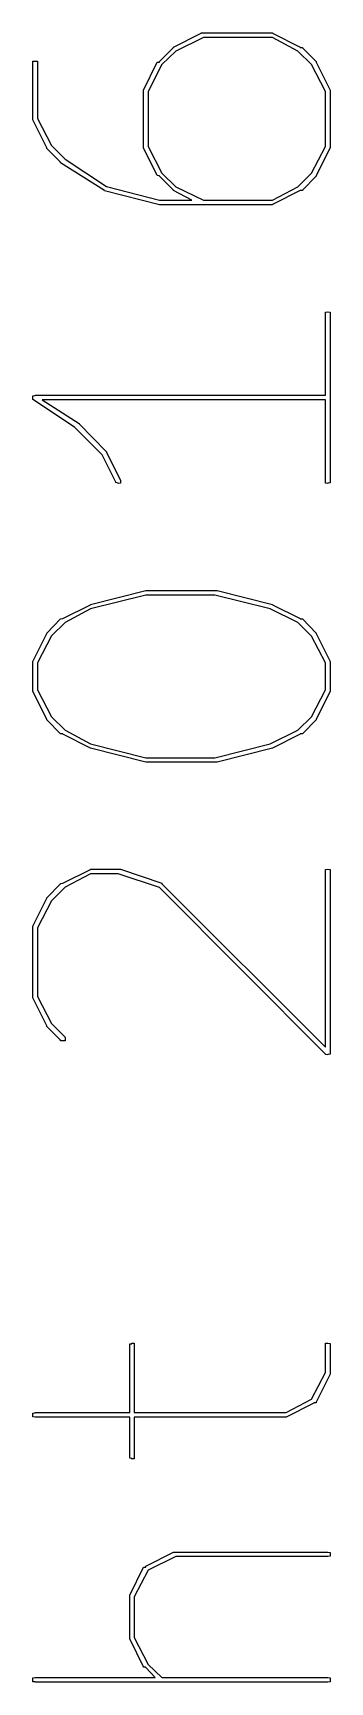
# Model space of a CAD drawing. Extents: x 59 to 2996, y -153 to 1402.
# Drawn here: x 763.321 to 763.45, y 454.271 to 454.987 of the extents above; entities that cross this region are included whole.
import ezdxf

# ---------------------------------------------------------------- set-up
doc = ezdxf.new("R2010")
doc.units = 0
doc.layers.add('BLACK', color=7, linetype='CONTINUOUS')

msp = doc.modelspace()

# ---------------------------------------------------------------- linework, layer by layer
at = {"layer": 'BLACK', "linetype": 'Continuous'}
for p, q in [((763.38214, 454.98043), (763.39414, 454.98653)), ((763.39414, 454.98653), (763.39414, 454.98663)), ((763.39414, 454.98663), (763.39414, 454.98663)), ((763.39414, 454.98663), (763.39414, 454.98663)), ((763.39414, 454.98663), (763.39414, 454.98663)), ((763.39414, 454.98663), (763.39414, 454.98663)), ((763.39414, 454.98663), (763.39414, 454.98663)), ((763.39414, 454.98663), (763.39514, 454.98663)), ((763.39414, 454.98653), (763.39414, 454.98653)), ((763.39414, 454.98653), (763.39414, 454.98653)), ((763.39414, 454.98653), (763.39414, 454.98653)), ((763.39414, 454.98653), (763.39414, 454.98653)), ((763.39514, 454.98663), (763.42514, 454.98663)), ((763.42514, 454.98663), (763.42514, 454.98663)), ((763.42514, 454.98663), (763.42514, 454.98663)), ((763.42514, 454.98663), (763.42514, 454.98663)), ((763.42514, 454.98663), (763.42514, 454.98663)), ((763.42514, 454.98663), (763.42514, 454.98663)), ((763.42514, 454.98663), (763.42514, 454.98653)), ((763.42514, 454.98663), (763.42514, 454.98663)), ((763.42514, 454.98653), (763.42514, 454.98653)), ((763.42514, 454.98653), (763.42514, 454.98653)), ((763.42514, 454.98653), (763.42514, 454.98653)), ((763.42514, 454.98653), (763.43714, 454.98043)), ((763.37614, 454.97423), (763.38214, 454.98033)), ((763.38314, 454.97873), (763.37714, 454.97293)), ((763.38214, 454.98033), (763.38214, 454.98043)), ((763.38214, 454.98043), (763.38214, 454.98043)), ((763.38214, 454.98043), (763.38214, 454.98043)), ((763.38214, 454.98043), (763.38214, 454.98043)), ((763.38214, 454.98033), (763.38214, 454.98033)), ((763.38214, 454.98033), (763.38214, 454.98033)), ((763.39514, 454.98463), (763.38314, 454.97873)), ((763.42514, 454.98463), (763.39514, 454.98463)), ((763.43614, 454.97873), (763.42514, 454.98463)), ((763.44214, 454.97293), (763.43614, 454.97873)), ((763.43714, 454.98043), (763.43714, 454.98043)), ((763.43714, 454.98043), (763.43714, 454.98043)), ((763.43714, 454.98043), (763.43714, 454.98043)), ((763.43714, 454.98043), (763.43714, 454.98033)), ((763.43714, 454.98033), (763.43714, 454.98033)), ((763.43714, 454.98033), (763.43814, 454.98033)), ((763.43814, 454.98033), (763.43814, 454.98023)), ((763.43814, 454.98023), (763.44414, 454.97423)), ((763.32114, 454.97433), (763.32214, 454.97443)), ((763.32114, 454.97423), (763.32114, 454.97433)), ((763.32114, 454.97413), (763.32114, 454.97423)), ((763.32114, 454.97393), (763.32114, 454.97413)), ((763.32114, 454.97373), (763.32114, 454.97393)), ((763.32114, 454.97353), (763.32114, 454.97373)), ((763.32114, 454.94933), (763.32114, 454.97353)), ((763.32214, 454.97443), (763.32214, 454.97453)), ((763.32214, 454.97453), (763.32214, 454.97453)), ((763.32214, 454.97453), (763.32214, 454.97453)), ((763.32214, 454.97453), (763.32214, 454.97443)), ((763.32214, 454.97443), (763.32314, 454.97433)), ((763.32314, 454.97433), (763.32314, 454.97423)), ((763.32314, 454.97423), (763.32314, 454.97403)), ((763.32314, 454.97403), (763.32314, 454.97393)), ((763.32314, 454.97393), (763.32314, 454.97373)), ((763.32314, 454.97373), (763.32314, 454.97353)), ((763.32314, 454.97353), (763.32314, 454.94953)), ((763.36914, 454.96183), (763.37514, 454.97393)), ((763.37714, 454.97293), (763.37114, 454.96123)), ((763.37514, 454.97393), (763.37514, 454.97403)), ((763.37514, 454.97403), (763.37614, 454.97403)), ((763.37614, 454.97413), (763.37614, 454.97423)), ((763.37614, 454.97423), (763.37614, 454.97423)), ((763.37614, 454.97403), (763.37614, 454.97413)), ((763.37614, 454.97413), (763.37614, 454.97413)), ((763.37614, 454.97413), (763.37614, 454.97413)), ((763.44814, 454.96123), (763.44214, 454.97293)), ((763.44414, 454.97423), (763.44414, 454.97423)), ((763.44414, 454.97423), (763.44414, 454.97423)), ((763.44414, 454.97423), (763.44414, 454.97413)), ((763.44414, 454.97413), (763.44414, 454.97413)), ((763.44414, 454.97413), (763.44414, 454.97403)), ((763.44414, 454.97403), (763.44414, 454.97403)), ((763.44414, 454.97403), (763.44414, 454.97393)), ((763.44414, 454.97393), (763.45014, 454.96183)), ((763.36914, 454.96173), (763.36914, 454.96183)), ((763.36914, 454.96183), (763.36914, 454.96183)), ((763.36914, 454.96183), (763.36914, 454.96183)), ((763.36914, 454.96163), (763.36914, 454.96173)), ((763.36914, 454.96173), (763.36914, 454.96173)), ((763.36914, 454.96153), (763.36914, 454.96163)), ((763.36914, 454.96163), (763.36914, 454.96163)), ((763.36914, 454.96143), (763.36914, 454.96153)), ((763.36914, 454.96153), (763.36914, 454.96153)), ((763.36914, 454.93723), (763.36914, 454.96143)), ((763.36914, 454.96143), (763.36914, 454.96143)), ((763.37114, 454.96123), (763.37114, 454.93743)), ((763.44814, 454.93743), (763.44814, 454.96123)), ((763.45014, 454.96183), (763.45014, 454.96183)), ((763.45014, 454.96183), (763.45014, 454.96183)), ((763.45014, 454.96183), (763.45014, 454.96183)), ((763.45014, 454.96183), (763.45014, 454.96173)), ((763.45014, 454.96173), (763.45014, 454.96173)), ((763.45014, 454.96173), (763.45014, 454.96163)), ((763.45014, 454.96163), (763.45014, 454.96163)), ((763.45014, 454.96163), (763.45014, 454.96153)), ((763.45014, 454.96153), (763.45014, 454.96153)), ((763.45014, 454.96153), (763.45014, 454.96143)), ((763.45014, 454.96143), (763.45014, 454.96143)), ((763.45014, 454.96143), (763.45014, 454.93723)), ((763.32114, 454.94923), (763.32114, 454.94933)), ((763.32114, 454.94933), (763.32114, 454.94933)), ((763.32114, 454.94913), (763.32114, 454.94923)), ((763.32114, 454.94923), (763.32114, 454.94923)), ((763.32114, 454.94903), (763.32114, 454.94913)), ((763.32114, 454.94913), (763.32114, 454.94913)), ((763.32114, 454.94913), (763.32114, 454.94913)), ((763.32114, 454.94893), (763.32114, 454.94903)), ((763.32714, 454.93683), (763.32114, 454.94893)), ((763.32114, 454.94893), (763.32114, 454.94893)), ((763.32114, 454.94893), (763.32114, 454.94893)), ((763.32114, 454.94893), (763.32114, 454.94893)), ((763.32314, 454.94953), (763.32914, 454.93783)), ((763.32714, 454.93673), (763.32714, 454.93683)), ((763.32714, 454.93663), (763.32714, 454.93673)), ((763.32714, 454.93673), (763.32714, 454.93673)), ((763.32714, 454.93653), (763.32714, 454.93663)), ((763.32714, 454.93663), (763.32714, 454.93663)), ((763.32714, 454.93663), (763.32714, 454.93663)), ((763.33314, 454.93053), (763.32714, 454.93653)), ((763.32914, 454.93783), (763.33514, 454.93193)), ((763.36914, 454.93713), (763.36914, 454.93723)), ((763.36914, 454.93723), (763.36914, 454.93723)), ((763.36914, 454.93723), (763.36914, 454.93723)), ((763.36914, 454.93703), (763.36914, 454.93713)), ((763.36914, 454.93693), (763.36914, 454.93703)), ((763.36914, 454.93703), (763.36914, 454.93703)), ((763.36914, 454.93703), (763.36914, 454.93703)), ((763.36914, 454.93683), (763.36914, 454.93693)), ((763.37514, 454.92473), (763.36914, 454.93683)), ((763.36914, 454.93683), (763.36914, 454.93683)), ((763.36914, 454.93683), (763.36914, 454.93683)), ((763.36914, 454.93683), (763.36914, 454.93683)), ((763.37114, 454.93743), (763.37714, 454.92573)), ((763.44214, 454.92573), (763.44814, 454.93743)), ((763.45014, 454.93683), (763.44414, 454.92473)), ((763.45014, 454.93723), (763.45014, 454.93723)), ((763.45014, 454.93723), (763.45014, 454.93713)), ((763.45014, 454.93713), (763.45014, 454.93713)), ((763.45014, 454.93713), (763.45014, 454.93703)), ((763.45014, 454.93703), (763.45014, 454.93703)), ((763.45014, 454.93703), (763.45014, 454.93693)), ((763.45014, 454.93693), (763.45014, 454.93693)), ((763.45014, 454.93693), (763.45014, 454.93683)), ((763.45014, 454.93683), (763.45014, 454.93683)), ((763.45014, 454.93683), (763.45014, 454.93683)), ((763.33314, 454.93043), (763.33314, 454.93053)), ((763.33314, 454.93033), (763.33314, 454.93043)), ((763.35214, 454.91823), (763.33314, 454.93033)), ((763.33314, 454.93033), (763.33314, 454.93033)), ((763.33514, 454.93193), (763.35314, 454.92003)), ((763.37614, 454.92463), (763.37514, 454.92473)), ((763.37614, 454.92453), (763.37614, 454.92463)), ((763.37614, 454.92463), (763.37614, 454.92463)), ((763.37614, 454.92443), (763.37614, 454.92453)), ((763.37614, 454.92453), (763.37614, 454.92453)), ((763.37614, 454.92453), (763.37614, 454.92453)), ((763.38214, 454.91843), (763.37614, 454.92443)), ((763.37714, 454.92573), (763.38314, 454.91993)), ((763.43614, 454.91993), (763.44214, 454.92573)), ((763.44414, 454.92443), (763.43814, 454.91843)), ((763.44414, 454.92473), (763.44414, 454.92473)), ((763.44414, 454.92473), (763.44414, 454.92463)), ((763.44414, 454.92463), (763.44414, 454.92463)), ((763.44414, 454.92463), (763.44414, 454.92453)), ((763.44414, 454.92453), (763.44414, 454.92453)), ((763.44414, 454.92453), (763.44414, 454.92453)), ((763.44414, 454.92453), (763.44414, 454.92443)), ((763.35214, 454.91813), (763.35214, 454.91823)), ((763.35214, 454.91823), (763.35214, 454.91823)), ((763.35214, 454.91823), (763.35214, 454.91823)), ((763.35214, 454.91823), (763.35214, 454.91823)), ((763.37614, 454.91203), (763.35214, 454.91813)), ((763.35214, 454.91813), (763.35214, 454.91813)), ((763.35214, 454.91813), (763.35214, 454.91813)), ((763.35214, 454.91813), (763.35214, 454.91813)), ((763.35314, 454.92003), (763.37614, 454.91403)), ((763.38214, 454.91833), (763.38214, 454.91843)), ((763.38214, 454.91823), (763.38214, 454.91833)), ((763.38214, 454.91833), (763.38214, 454.91833)), ((763.38214, 454.91833), (763.38214, 454.91833)), ((763.39014, 454.91403), (763.38214, 454.91823)), ((763.38214, 454.91823), (763.38214, 454.91823)), ((763.38214, 454.91823), (763.38214, 454.91823)), ((763.38214, 454.91823), (763.38214, 454.91823)), ((763.38314, 454.91993), (763.39514, 454.91403)), ((763.42514, 454.91403), (763.43614, 454.91993)), ((763.43714, 454.91823), (763.42514, 454.91213)), ((763.43814, 454.91833), (763.43714, 454.91833)), ((763.43714, 454.91833), (763.43714, 454.91833)), ((763.43714, 454.91833), (763.43714, 454.91823)), ((763.43714, 454.91823), (763.43714, 454.91823)), ((763.43714, 454.91823), (763.43714, 454.91823)), ((763.43814, 454.91843), (763.43814, 454.91833)), ((763.43814, 454.91833), (763.43814, 454.91833)), ((763.37614, 454.91403), (763.39014, 454.91403)), ((763.42514, 454.91203), (763.37614, 454.91203)), ((763.37614, 454.91203), (763.37614, 454.91203)), ((763.37614, 454.91203), (763.37614, 454.91203)), ((763.37614, 454.91203), (763.37614, 454.91203)), ((763.37614, 454.91203), (763.37614, 454.91203)), ((763.37614, 454.91203), (763.37614, 454.91203)), ((763.37614, 454.91203), (763.37614, 454.91203)), ((763.39514, 454.91403), (763.42514, 454.91403)), ((763.42514, 454.91213), (763.42514, 454.91213)), ((763.42514, 454.91213), (763.42514, 454.91213)), ((763.42514, 454.91213), (763.42514, 454.91213)), ((763.42514, 454.91213), (763.42514, 454.91213)), ((763.42514, 454.91213), (763.42514, 454.91213)), ((763.42514, 454.91213), (763.42514, 454.91203)), ((763.42514, 454.91203), (763.42514, 454.91203)), ((763.42514, 454.91203), (763.42514, 454.91203)), ((763.42514, 454.91203), (763.42514, 454.91203)), ((763.42514, 454.91203), (763.42514, 454.91203)), ((763.42514, 454.91203), (763.42514, 454.91203)), ((763.44814, 454.86553), (763.44914, 454.86563)), ((763.44814, 454.86543), (763.44814, 454.86553)), ((763.44814, 454.86523), (763.44814, 454.86543)), ((763.44814, 454.86503), (763.44814, 454.86523)), ((763.44814, 454.86483), (763.44814, 454.86503)), ((763.44814, 454.86473), (763.44814, 454.86483)), ((763.44814, 454.82943), (763.44814, 454.86473)), ((763.44914, 454.86563), (763.44914, 454.86563)), ((763.44914, 454.86563), (763.45014, 454.86553)), ((763.44914, 454.86563), (763.44914, 454.86563)), ((763.44914, 454.86563), (763.44914, 454.86563)), ((763.44914, 454.86563), (763.44914, 454.86563)), ((763.45014, 454.86553), (763.45014, 454.86533)), ((763.45014, 454.86533), (763.45014, 454.86523)), ((763.45014, 454.86523), (763.45014, 454.86503)), ((763.45014, 454.86503), (763.45014, 454.86483)), ((763.45014, 454.86483), (763.45014, 454.86463)), ((763.45014, 454.86463), (763.45014, 454.79213)), ((763.32114, 454.82923), (763.32214, 454.82933)), ((763.32114, 454.82913), (763.32114, 454.82923)), ((763.32114, 454.82923), (763.32114, 454.82923)), ((763.32114, 454.82893), (763.32114, 454.82913)), ((763.32114, 454.82873), (763.32114, 454.82893)), ((763.32114, 454.82893), (763.32114, 454.82893)), ((763.32114, 454.82863), (763.32114, 454.82873)), ((763.32114, 454.82843), (763.32114, 454.82863)), ((763.32114, 454.82823), (763.32114, 454.82843)), ((763.32114, 454.82803), (763.32114, 454.82823)), ((763.32214, 454.82933), (763.32214, 454.82943)), ((763.32214, 454.82943), (763.44814, 454.82943)), ((763.32214, 454.82933), (763.32214, 454.82933)), ((763.32214, 454.82933), (763.32214, 454.82933)), ((763.32214, 454.82933), (763.32214, 454.82933)), ((763.32114, 454.82783), (763.32114, 454.82803)), ((763.32114, 454.82773), (763.32114, 454.82783)), ((763.32114, 454.82783), (763.32114, 454.82783)), ((763.32114, 454.82753), (763.32114, 454.82773)), ((763.33914, 454.81553), (763.32114, 454.82753)), ((763.32114, 454.82753), (763.32114, 454.82753)), ((763.44814, 454.82743), (763.32514, 454.82743)), ((763.32514, 454.82743), (763.34114, 454.81713)), ((763.44814, 454.79213), (763.44814, 454.82743)), ((763.35114, 454.80363), (763.33914, 454.81553)), ((763.34114, 454.81713), (763.34114, 454.81713)), ((763.34114, 454.81713), (763.34114, 454.81703)), ((763.34114, 454.81703), (763.34114, 454.81703)), ((763.34114, 454.81703), (763.35314, 454.80493)), ((763.35714, 454.79163), (763.35114, 454.80363)), ((763.35314, 454.80493), (763.35314, 454.80483)), ((763.35314, 454.80483), (763.35314, 454.80483)), ((763.35314, 454.80483), (763.35314, 454.80473)), ((763.35314, 454.80473), (763.35314, 454.80473)), ((763.35314, 454.80473), (763.35314, 454.80473)), ((763.35314, 454.80473), (763.35314, 454.80463)), ((763.35314, 454.80463), (763.35914, 454.79253)), ((763.35914, 454.79253), (763.35914, 454.79253)), ((763.35914, 454.79253), (763.35914, 454.79233)), ((763.35714, 454.79153), (763.35714, 454.79163)), ((763.35814, 454.79133), (763.35714, 454.79153)), ((763.35814, 454.79123), (763.35814, 454.79133)), ((763.35914, 454.79123), (763.35814, 454.79113)), ((763.35814, 454.79113), (763.35814, 454.79123)), ((763.35814, 454.79113), (763.35814, 454.79113)), ((763.35814, 454.79113), (763.35814, 454.79113)), ((763.35814, 454.79113), (763.35814, 454.79113)), ((763.35914, 454.79233), (763.35914, 454.79213)), ((763.35914, 454.79213), (763.35914, 454.79193)), ((763.35914, 454.79193), (763.35914, 454.79173)), ((763.35914, 454.79173), (763.35914, 454.79163)), ((763.35914, 454.79163), (763.35914, 454.79143)), ((763.35914, 454.79143), (763.35914, 454.79133)), ((763.35914, 454.79133), (763.35914, 454.79123)), ((763.44814, 454.79193), (763.44814, 454.79213)), ((763.44814, 454.79173), (763.44814, 454.79193)), ((763.44814, 454.79153), (763.44814, 454.79173)), ((763.44814, 454.79143), (763.44814, 454.79153)), ((763.44814, 454.79123), (763.44814, 454.79143)), ((763.44914, 454.79113), (763.44814, 454.79123)), ((763.45014, 454.79143), (763.44914, 454.79123)), ((763.44914, 454.79123), (763.44914, 454.79113)), ((763.44914, 454.79113), (763.44914, 454.79113)), ((763.44914, 454.79113), (763.44914, 454.79113)), ((763.44914, 454.79113), (763.44914, 454.79113)), ((763.44914, 454.79113), (763.44914, 454.79113)), ((763.45014, 454.79213), (763.45014, 454.79193)), ((763.45014, 454.79193), (763.45014, 454.79173)), ((763.45014, 454.79173), (763.45014, 454.79153)), ((763.45014, 454.79153), (763.45014, 454.79143)), ((763.34614, 454.73863), (763.37014, 454.74473)), ((763.37014, 454.74273), (763.34614, 454.73673)), ((763.37014, 454.74473), (763.37014, 454.74473)), ((763.37014, 454.74473), (763.37014, 454.74473)), ((763.37014, 454.74473), (763.37014, 454.74473)), ((763.37014, 454.74473), (763.37014, 454.74473)), ((763.37014, 454.74473), (763.37014, 454.74473)), ((763.37014, 454.74473), (763.37014, 454.74473)), ((763.37014, 454.74473), (763.37014, 454.74473)), ((763.37014, 454.74473), (763.40114, 454.74473)), ((763.40014, 454.74273), (763.37014, 454.74273)), ((763.42414, 454.73673), (763.40014, 454.74273)), ((763.40114, 454.74473), (763.40114, 454.74473)), ((763.40114, 454.74473), (763.40114, 454.74473)), ((763.40114, 454.74473), (763.40114, 454.74473)), ((763.40114, 454.74473), (763.40114, 454.74473)), ((763.40114, 454.74473), (763.40114, 454.74473)), ((763.40114, 454.74473), (763.40114, 454.74473)), ((763.40114, 454.74473), (763.42514, 454.73863)), ((763.33414, 454.73253), (763.34614, 454.73853)), ((763.34614, 454.73673), (763.33514, 454.73083)), ((763.34614, 454.73853), (763.34614, 454.73863)), ((763.34614, 454.73863), (763.34614, 454.73863)), ((763.34614, 454.73863), (763.34614, 454.73863)), ((763.34614, 454.73853), (763.34614, 454.73853)), ((763.34614, 454.73853), (763.34614, 454.73853)), ((763.34614, 454.73853), (763.34614, 454.73853)), ((763.43614, 454.73083), (763.42414, 454.73673)), ((763.42514, 454.73863), (763.42514, 454.73863)), ((763.42514, 454.73863), (763.42514, 454.73863)), ((763.42514, 454.73863), (763.42514, 454.73863)), ((763.42514, 454.73863), (763.42514, 454.73863)), ((763.42514, 454.73863), (763.42514, 454.73853)), ((763.42514, 454.73853), (763.43714, 454.73253)), ((763.32714, 454.72623), (763.33314, 454.73233)), ((763.33514, 454.73083), (763.32914, 454.72503)), ((763.33314, 454.73243), (763.33414, 454.73253)), ((763.33314, 454.73233), (763.33314, 454.73243)), ((763.33314, 454.73243), (763.33314, 454.73243)), ((763.33314, 454.73243), (763.33314, 454.73243)), ((763.33314, 454.73233), (763.33314, 454.73233)), ((763.33414, 454.73253), (763.33414, 454.73253)), ((763.44214, 454.72493), (763.43614, 454.73083)), ((763.43714, 454.73253), (763.43714, 454.73243)), ((763.43714, 454.73253), (763.43714, 454.73253)), ((763.43714, 454.73243), (763.43714, 454.73243)), ((763.43714, 454.73243), (763.43714, 454.73243)), ((763.43714, 454.73243), (763.43714, 454.73243)), ((763.43714, 454.73243), (763.43814, 454.73233)), ((763.43814, 454.73233), (763.43814, 454.73233)), ((763.43814, 454.73233), (763.44414, 454.72623)), ((763.32114, 454.71393), (763.32714, 454.72603)), ((763.32914, 454.72503), (763.32314, 454.71323)), ((763.32714, 454.72613), (763.32714, 454.72623)), ((763.32714, 454.72623), (763.32714, 454.72623)), ((763.32714, 454.72623), (763.32714, 454.72623)), ((763.32714, 454.72603), (763.32714, 454.72613)), ((763.32714, 454.72613), (763.32714, 454.72613)), ((763.32714, 454.72613), (763.32714, 454.72613)), ((763.32714, 454.72603), (763.32714, 454.72603)), ((763.44814, 454.71323), (763.44214, 454.72493)), ((763.44414, 454.72623), (763.44414, 454.72623)), ((763.44414, 454.72623), (763.44414, 454.72623)), ((763.44414, 454.72623), (763.44414, 454.72613)), ((763.44414, 454.72613), (763.44414, 454.72613)), ((763.44414, 454.72613), (763.44414, 454.72603)), ((763.44414, 454.72603), (763.44414, 454.72603)), ((763.44414, 454.72603), (763.45014, 454.71393)), ((763.32114, 454.71383), (763.32114, 454.71393)), ((763.32114, 454.71393), (763.32114, 454.71393)), ((763.32114, 454.71373), (763.32114, 454.71383)), ((763.32114, 454.71383), (763.32114, 454.71383)), ((763.32114, 454.71363), (763.32114, 454.71373)), ((763.32114, 454.71373), (763.32114, 454.71373)), ((763.32114, 454.71373), (763.32114, 454.71373)), ((763.45014, 454.71393), (763.45014, 454.71393)), ((763.45014, 454.71393), (763.45014, 454.71393)), ((763.45014, 454.71393), (763.45014, 454.71383)), ((763.45014, 454.71383), (763.45014, 454.71383)), ((763.45014, 454.71383), (763.45014, 454.71373)), ((763.45014, 454.71373), (763.45014, 454.71373)), ((763.45014, 454.71373), (763.45014, 454.71363)), ((763.32114, 454.71353), (763.32114, 454.71363)), ((763.32114, 454.70143), (763.32114, 454.71353)), ((763.32114, 454.71353), (763.32114, 454.71353)), ((763.32114, 454.71353), (763.32114, 454.71353)), ((763.32314, 454.71323), (763.32314, 454.70163)), ((763.44814, 454.70163), (763.44814, 454.71323)), ((763.45014, 454.71363), (763.45014, 454.71363)), ((763.45014, 454.71363), (763.45014, 454.71353)), ((763.45014, 454.71353), (763.45014, 454.71353)), ((763.45014, 454.71353), (763.45014, 454.71343)), ((763.45014, 454.71343), (763.45014, 454.70133)), ((763.32114, 454.70133), (763.32114, 454.70143)), ((763.32114, 454.70123), (763.32114, 454.70133)), ((763.32114, 454.70133), (763.32114, 454.70133)), ((763.32114, 454.70113), (763.32114, 454.70123)), ((763.32114, 454.70123), (763.32114, 454.70123)), ((763.32114, 454.70103), (763.32114, 454.70113)), ((763.32114, 454.70113), (763.32114, 454.70113)), ((763.32114, 454.70093), (763.32114, 454.70103)), ((763.32114, 454.70103), (763.32114, 454.70103)), ((763.32714, 454.68883), (763.32114, 454.70093)), ((763.32114, 454.70093), (763.32114, 454.70093)), ((763.32114, 454.70093), (763.32114, 454.70093)), ((763.32314, 454.70163), (763.32914, 454.68983)), ((763.44214, 454.68983), (763.44814, 454.70163)), ((763.45014, 454.70093), (763.44414, 454.68883)), ((763.45014, 454.70133), (763.45014, 454.70133)), ((763.45014, 454.70133), (763.45014, 454.70133)), ((763.45014, 454.70133), (763.45014, 454.70123)), ((763.45014, 454.70123), (763.45014, 454.70113)), ((763.45014, 454.70113), (763.45014, 454.70113)), ((763.45014, 454.70113), (763.45014, 454.70113)), ((763.45014, 454.70113), (763.45014, 454.70103)), ((763.45014, 454.70103), (763.45014, 454.70103)), ((763.45014, 454.70103), (763.45014, 454.70093)), ((763.45014, 454.70093), (763.45014, 454.70093)), ((763.32714, 454.68873), (763.32714, 454.68883)), ((763.32714, 454.68883), (763.32714, 454.68883)), ((763.32714, 454.68863), (763.32714, 454.68873)), ((763.32714, 454.68873), (763.32714, 454.68873)), ((763.32714, 454.68853), (763.32714, 454.68863)), ((763.32714, 454.68863), (763.32714, 454.68863)), ((763.32714, 454.68863), (763.32714, 454.68863)), ((763.33314, 454.68253), (763.32714, 454.68853)), ((763.32914, 454.68983), (763.33514, 454.68403)), ((763.43614, 454.68403), (763.44214, 454.68983)), ((763.44414, 454.68853), (763.43814, 454.68253)), ((763.44414, 454.68883), (763.44414, 454.68883)), ((763.44414, 454.68883), (763.44414, 454.68883)), ((763.44414, 454.68883), (763.44414, 454.68873)), ((763.44414, 454.68873), (763.44414, 454.68873)), ((763.44414, 454.68873), (763.44414, 454.68863)), ((763.44414, 454.68863), (763.44414, 454.68863)), ((763.44414, 454.68863), (763.44414, 454.68853)), ((763.33314, 454.68243), (763.33314, 454.68253)), ((763.33314, 454.68253), (763.33314, 454.68253)), ((763.33414, 454.68243), (763.33314, 454.68243)), ((763.33314, 454.68243), (763.33314, 454.68243)), ((763.33314, 454.68243), (763.33314, 454.68243)), ((763.33414, 454.68233), (763.33414, 454.68243)), ((763.34614, 454.67633), (763.33414, 454.68233)), ((763.33414, 454.68233), (763.33414, 454.68233)), ((763.33514, 454.68403), (763.34614, 454.67813)), ((763.34614, 454.67813), (763.37014, 454.67213)), ((763.40014, 454.67213), (763.42414, 454.67813)), ((763.42414, 454.67813), (763.43614, 454.68403)), ((763.43714, 454.68233), (763.42514, 454.67633)), ((763.43814, 454.68253), (763.43714, 454.68243)), ((763.43714, 454.68243), (763.43714, 454.68243)), ((763.43714, 454.68243), (763.43714, 454.68243)), ((763.43714, 454.68243), (763.43714, 454.68233)), ((763.43714, 454.68233), (763.43714, 454.68233)), ((763.43814, 454.68253), (763.43814, 454.68253)), ((763.43814, 454.68253), (763.43814, 454.68253)), ((763.34614, 454.67623), (763.34614, 454.67633)), ((763.34614, 454.67633), (763.34614, 454.67633)), ((763.34614, 454.67633), (763.34614, 454.67633)), ((763.37014, 454.67013), (763.34614, 454.67623)), ((763.34614, 454.67623), (763.34614, 454.67623)), ((763.34614, 454.67623), (763.34614, 454.67623)), ((763.34614, 454.67623), (763.34614, 454.67623)), ((763.34614, 454.67623), (763.34614, 454.67623)), ((763.37014, 454.67213), (763.40014, 454.67213)), ((763.42514, 454.67623), (763.40114, 454.67013)), ((763.42514, 454.67633), (763.42514, 454.67633)), ((763.42514, 454.67633), (763.42514, 454.67633)), ((763.42514, 454.67633), (763.42514, 454.67633)), ((763.42514, 454.67633), (763.42514, 454.67623)), ((763.42514, 454.67623), (763.42514, 454.67623)), ((763.42514, 454.67623), (763.42514, 454.67623)), ((763.40114, 454.67013), (763.37014, 454.67013)), ((763.37014, 454.67013), (763.37014, 454.67013)), ((763.37014, 454.67013), (763.37014, 454.67013)), ((763.37014, 454.67013), (763.37014, 454.67013)), ((763.37014, 454.67013), (763.37014, 454.67013)), ((763.37014, 454.67013), (763.37014, 454.67013)), ((763.37014, 454.67013), (763.37014, 454.67013)), ((763.40114, 454.67013), (763.40114, 454.67013)), ((763.40114, 454.67013), (763.40114, 454.67013)), ((763.40114, 454.67013), (763.40114, 454.67013)), ((763.40114, 454.67013), (763.40114, 454.67013)), ((763.40114, 454.67013), (763.40114, 454.67013)), ((763.40114, 454.67013), (763.40114, 454.67013)), ((763.40114, 454.67013), (763.40114, 454.67013)), ((763.33414, 454.61763), (763.34614, 454.62363)), ((763.34614, 454.62173), (763.33514, 454.61593)), ((763.34614, 454.62363), (763.34614, 454.62373)), ((763.34614, 454.62373), (763.34614, 454.62373)), ((763.34614, 454.62373), (763.34614, 454.62373)), ((763.34614, 454.62373), (763.34614, 454.62373)), ((763.34614, 454.62373), (763.34614, 454.62373)), ((763.34614, 454.62373), (763.34614, 454.62373)), ((763.34614, 454.62373), (763.34614, 454.62373)), ((763.34614, 454.62373), (763.34614, 454.62373)), ((763.34614, 454.62373), (763.34614, 454.62373)), ((763.34614, 454.62373), (763.35814, 454.62373)), ((763.34614, 454.62363), (763.34614, 454.62363)), ((763.34614, 454.62363), (763.34614, 454.62363)), ((763.35814, 454.62173), (763.34614, 454.62173)), ((763.35814, 454.62373), (763.35814, 454.62373)), ((763.35814, 454.62373), (763.35814, 454.62373)), ((763.35814, 454.62373), (763.35814, 454.62373)), ((763.35814, 454.62373), (763.35814, 454.62373)), ((763.35814, 454.62373), (763.35914, 454.62373)), ((763.35814, 454.62373), (763.35814, 454.62373)), ((763.37614, 454.61583), (763.35814, 454.62173)), ((763.35914, 454.62373), (763.37714, 454.61763)), ((763.44814, 454.62363), (763.44914, 454.62373)), ((763.44814, 454.62343), (763.44814, 454.62363)), ((763.44814, 454.62333), (763.44814, 454.62343)), ((763.44814, 454.62313), (763.44814, 454.62333)), ((763.44814, 454.62293), (763.44814, 454.62313)), ((763.44814, 454.62273), (763.44814, 454.62293)), ((763.44814, 454.54653), (763.44814, 454.62273)), ((763.44914, 454.62373), (763.44914, 454.62373)), ((763.44914, 454.62373), (763.44914, 454.62373)), ((763.44914, 454.62373), (763.44914, 454.62373)), ((763.44914, 454.62373), (763.44914, 454.62373)), ((763.44914, 454.62373), (763.45014, 454.62363)), ((763.45014, 454.62363), (763.45014, 454.62343)), ((763.45014, 454.62343), (763.45014, 454.62333)), ((763.45014, 454.62333), (763.45014, 454.62313)), ((763.45014, 454.62313), (763.45014, 454.62293)), ((763.45014, 454.62293), (763.45014, 454.62273)), ((763.45014, 454.62273), (763.45014, 454.54413)), ((763.32714, 454.61133), (763.33314, 454.61743)), ((763.33514, 454.61593), (763.32914, 454.61003)), ((763.33314, 454.61753), (763.33414, 454.61763)), ((763.33314, 454.61743), (763.33314, 454.61753)), ((763.33314, 454.61753), (763.33314, 454.61753)), ((763.33314, 454.61753), (763.33314, 454.61753)), ((763.33314, 454.61743), (763.33314, 454.61743)), ((763.33414, 454.61763), (763.33414, 454.61763)), ((763.44814, 454.54343), (763.37614, 454.61583)), ((763.37714, 454.61763), (763.37714, 454.61763)), ((763.37714, 454.61763), (763.37714, 454.61763)), ((763.37714, 454.61763), (763.37714, 454.61763)), ((763.37714, 454.61763), (763.37714, 454.61763)), ((763.37714, 454.61763), (763.37714, 454.61753)), ((763.37714, 454.61753), (763.37714, 454.61753)), ((763.37714, 454.61753), (763.37714, 454.61753)), ((763.37714, 454.61753), (763.37714, 454.61753)), ((763.37714, 454.61753), (763.37714, 454.61743)), ((763.37714, 454.61743), (763.37714, 454.61743)), ((763.37714, 454.61743), (763.37714, 454.61743)), ((763.37714, 454.61743), (763.44814, 454.54653)), ((763.32114, 454.59903), (763.32714, 454.61113)), ((763.32914, 454.61003), (763.32314, 454.59833)), ((763.32714, 454.61123), (763.32714, 454.61133)), ((763.32714, 454.61133), (763.32714, 454.61133)), ((763.32714, 454.61133), (763.32714, 454.61133)), ((763.32714, 454.61113), (763.32714, 454.61123)), ((763.32714, 454.61123), (763.32714, 454.61123)), ((763.32714, 454.61113), (763.32714, 454.61113)), ((763.32714, 454.61113), (763.32714, 454.61113)), ((763.32114, 454.59893), (763.32114, 454.59903)), ((763.32114, 454.59903), (763.32114, 454.59903)), ((763.32114, 454.59883), (763.32114, 454.59893)), ((763.32114, 454.59893), (763.32114, 454.59893)), ((763.32114, 454.59873), (763.32114, 454.59883)), ((763.32114, 454.59883), (763.32114, 454.59883)), ((763.32114, 454.59883), (763.32114, 454.59883)), ((763.32114, 454.59863), (763.32114, 454.59873)), ((763.32114, 454.56833), (763.32114, 454.59863)), ((763.32114, 454.59863), (763.32114, 454.59863)), ((763.32114, 454.59863), (763.32114, 454.59863)), ((763.32314, 454.59833), (763.32314, 454.56853)), ((763.32114, 454.56823), (763.32114, 454.56833)), ((763.32114, 454.56833), (763.32114, 454.56833)), ((763.32114, 454.56813), (763.32114, 454.56823)), ((763.32114, 454.56823), (763.32114, 454.56823)), ((763.32114, 454.56803), (763.32114, 454.56813)), ((763.32114, 454.56813), (763.32114, 454.56813)), ((763.32114, 454.56813), (763.32114, 454.56813)), ((763.32114, 454.56793), (763.32114, 454.56803)), ((763.32714, 454.55583), (763.32114, 454.56793)), ((763.32114, 454.56793), (763.32114, 454.56793)), ((763.32114, 454.56793), (763.32114, 454.56793)), ((763.32114, 454.56793), (763.32114, 454.56793)), ((763.32314, 454.56853), (763.32914, 454.55683)), ((763.32914, 454.55683), (763.33514, 454.55093)), ((763.32714, 454.55573), (763.32714, 454.55583)), ((763.32714, 454.55563), (763.32714, 454.55573)), ((763.32714, 454.55573), (763.32714, 454.55573)), ((763.32714, 454.55553), (763.32714, 454.55563)), ((763.32714, 454.55563), (763.32714, 454.55563)), ((763.32714, 454.55563), (763.32714, 454.55563)), ((763.33314, 454.54953), (763.32714, 454.55553)), ((763.33314, 454.54933), (763.33314, 454.54953)), ((763.33414, 454.54923), (763.33314, 454.54933)), ((763.33514, 454.54933), (763.33414, 454.54923)), ((763.33414, 454.54923), (763.33414, 454.54923)), ((763.33414, 454.54923), (763.33414, 454.54923)), ((763.33414, 454.54923), (763.33414, 454.54923)), ((763.33414, 454.54923), (763.33414, 454.54923)), ((763.33514, 454.55093), (763.33514, 454.55073)), ((763.33514, 454.55073), (763.33514, 454.55053)), ((763.33514, 454.55053), (763.33514, 454.55033)), ((763.33514, 454.55033), (763.33514, 454.55023)), ((763.33514, 454.55023), (763.33514, 454.55003)), ((763.33514, 454.55003), (763.33514, 454.54983)), ((763.33514, 454.54983), (763.33514, 454.54963)), ((763.33514, 454.54963), (763.33514, 454.54943)), ((763.33514, 454.54943), (763.33514, 454.54933)), ((763.44814, 454.54333), (763.44814, 454.54343)), ((763.44814, 454.54343), (763.44814, 454.54343)), ((763.44914, 454.54323), (763.44814, 454.54333)), ((763.44814, 454.54333), (763.44814, 454.54333)), ((763.44814, 454.54333), (763.44814, 454.54333)), ((763.45014, 454.54343), (763.44914, 454.54333)), ((763.44914, 454.54333), (763.44914, 454.54333)), ((763.44914, 454.54333), (763.44914, 454.54333)), ((763.44914, 454.54333), (763.44914, 454.54333)), ((763.44914, 454.54333), (763.44914, 454.54323)), ((763.44914, 454.54323), (763.44914, 454.54313)), ((763.44914, 454.54313), (763.44914, 454.54323)), ((763.44914, 454.54323), (763.44914, 454.54323)), ((763.44914, 454.54313), (763.44914, 454.54313)), ((763.44914, 454.54313), (763.44914, 454.54313)), ((763.44914, 454.54313), (763.44914, 454.54313)), ((763.45014, 454.54413), (763.45014, 454.54393)), ((763.45014, 454.54393), (763.45014, 454.54373)), ((763.45014, 454.54373), (763.45014, 454.54363)), ((763.45014, 454.54363), (763.45014, 454.54343)), ((763.36314, 454.41773), (763.36414, 454.41783)), ((763.36314, 454.41753), (763.36314, 454.41773)), ((763.36314, 454.41733), (763.36314, 454.41753)), ((763.36314, 454.41713), (763.36314, 454.41733)), ((763.36314, 454.38793), (763.36314, 454.41713)), ((763.36414, 454.41803), (763.36414, 454.41813)), ((763.36414, 454.41813), (763.36414, 454.41813)), ((763.36414, 454.41813), (763.36414, 454.41813)), ((763.36414, 454.41813), (763.36514, 454.41803)), ((763.36414, 454.41783), (763.36414, 454.41803)), ((763.36414, 454.41803), (763.36414, 454.41803)), ((763.36514, 454.41803), (763.36514, 454.41793)), ((763.36514, 454.41793), (763.36514, 454.41783)), ((763.36514, 454.41783), (763.36514, 454.41773)), ((763.36514, 454.41773), (763.36514, 454.41753)), ((763.36514, 454.41753), (763.36514, 454.41733)), ((763.36514, 454.41733), (763.36514, 454.41713)), ((763.36514, 454.41713), (763.36514, 454.38793)), ((763.44814, 454.41783), (763.44814, 454.41803)), ((763.44814, 454.41803), (763.44914, 454.41803)), ((763.44814, 454.41773), (763.44814, 454.41783)), ((763.44814, 454.41753), (763.44814, 454.41773)), ((763.44814, 454.41733), (763.44814, 454.41753)), ((763.44814, 454.41713), (763.44814, 454.41733)), ((763.44814, 454.40533), (763.44814, 454.41713)), ((763.44914, 454.41813), (763.44914, 454.41803)), ((763.44914, 454.41803), (763.44914, 454.41813)), ((763.44914, 454.41813), (763.44914, 454.41813)), ((763.44914, 454.41813), (763.44914, 454.41813)), ((763.44914, 454.41803), (763.45014, 454.41793)), ((763.45014, 454.41793), (763.45014, 454.41783)), ((763.45014, 454.41783), (763.45014, 454.41773)), ((763.45014, 454.41773), (763.45014, 454.41753)), ((763.45014, 454.41753), (763.45014, 454.41733)), ((763.45014, 454.41733), (763.45014, 454.41713)), ((763.45014, 454.41713), (763.45014, 454.40503)), ((763.44214, 454.39373), (763.44814, 454.40533)), ((763.45014, 454.40463), (763.44414, 454.39253)), ((763.45014, 454.40503), (763.45014, 454.40503)), ((763.45014, 454.40503), (763.45014, 454.40493)), ((763.45014, 454.40493), (763.45014, 454.40493)), ((763.45014, 454.40493), (763.45014, 454.40483)), ((763.45014, 454.40483), (763.45014, 454.40483)), ((763.45014, 454.40483), (763.45014, 454.40483)), ((763.45014, 454.40483), (763.45014, 454.40473)), ((763.45014, 454.40473), (763.45014, 454.40463)), ((763.45014, 454.40463), (763.45014, 454.40463)), ((763.45014, 454.40463), (763.45014, 454.40463)), ((763.43114, 454.38793), (763.44214, 454.39373)), ((763.44314, 454.39203), (763.43114, 454.38603)), ((763.44414, 454.39213), (763.44314, 454.39213)), ((763.44314, 454.39213), (763.44314, 454.39203)), ((763.44314, 454.39203), (763.44314, 454.39203)), ((763.44314, 454.39203), (763.44314, 454.39203)), ((763.44414, 454.39253), (763.44414, 454.39253)), ((763.44414, 454.39253), (763.44414, 454.39243)), ((763.44414, 454.39243), (763.44414, 454.39243)), ((763.44414, 454.39243), (763.44414, 454.39243)), ((763.44414, 454.39243), (763.44414, 454.39233)), ((763.44414, 454.39233), (763.44414, 454.39233)), ((763.44414, 454.39233), (763.44414, 454.39233)), ((763.44414, 454.39233), (763.44414, 454.39223)), ((763.44414, 454.39223), (763.44414, 454.39223)), ((763.44414, 454.39223), (763.44414, 454.39213)), ((763.44414, 454.39213), (763.44414, 454.39213)), ((763.32114, 454.38773), (763.32214, 454.38783)), ((763.32114, 454.38763), (763.32114, 454.38773)), ((763.32114, 454.38743), (763.32114, 454.38763)), ((763.32114, 454.38733), (763.32114, 454.38743)), ((763.32114, 454.38713), (763.32114, 454.38733)), ((763.32114, 454.38693), (763.32114, 454.38713)), ((763.32114, 454.38673), (763.32114, 454.38693)), ((763.32114, 454.38653), (763.32114, 454.38673)), ((763.32114, 454.38633), (763.32114, 454.38653)), ((763.32114, 454.38623), (763.32114, 454.38633)), ((763.32114, 454.38613), (763.32114, 454.38623)), ((763.32214, 454.38603), (763.32114, 454.38613)), ((763.32214, 454.38783), (763.32214, 454.38793)), ((763.32214, 454.38793), (763.32214, 454.38793)), ((763.32214, 454.38793), (763.36314, 454.38793)), ((763.32214, 454.38593), (763.32214, 454.38603)), ((763.36314, 454.38593), (763.32214, 454.38593)), ((763.32214, 454.38593), (763.32214, 454.38593)), ((763.36314, 454.36873), (763.36314, 454.38593)), ((763.36514, 454.38793), (763.43114, 454.38793)), ((763.43114, 454.38593), (763.36514, 454.38593)), ((763.36514, 454.38593), (763.36514, 454.36873)), ((763.43114, 454.38603), (763.43114, 454.38603)), ((763.43114, 454.38603), (763.43114, 454.38603)), ((763.43114, 454.38603), (763.43114, 454.38603)), ((763.43114, 454.38603), (763.43114, 454.38593)), ((763.43114, 454.38593), (763.43114, 454.38593)), ((763.43114, 454.38593), (763.43114, 454.38593)), ((763.43114, 454.38593), (763.43114, 454.38593)), ((763.43114, 454.38593), (763.43114, 454.38593)), ((763.43114, 454.38593), (763.43114, 454.38593)), ((763.43114, 454.38593), (763.43114, 454.38593)), ((763.43114, 454.38593), (763.43114, 454.38593)), ((763.36314, 454.36853), (763.36314, 454.36873)), ((763.36314, 454.36843), (763.36314, 454.36853)), ((763.36314, 454.36823), (763.36314, 454.36843)), ((763.36414, 454.36803), (763.36314, 454.36823)), ((763.36414, 454.36793), (763.36414, 454.36803)), ((763.36414, 454.36783), (763.36414, 454.36793)), ((763.36514, 454.36783), (763.36414, 454.36783)), ((763.36414, 454.36783), (763.36414, 454.36773)), ((763.36414, 454.36773), (763.36414, 454.36783)), ((763.36414, 454.36783), (763.36414, 454.36783)), ((763.36514, 454.36873), (763.36514, 454.36853)), ((763.36514, 454.36853), (763.36514, 454.36833)), ((763.36514, 454.36833), (763.36514, 454.36823)), ((763.36514, 454.36823), (763.36514, 454.36803)), ((763.36514, 454.36803), (763.36514, 454.36793)), ((763.36514, 454.36793), (763.36514, 454.36783)), ((763.37014, 454.32123), (763.38214, 454.32733)), ((763.38214, 454.32733), (763.38214, 454.32743)), ((763.38214, 454.32743), (763.38214, 454.32743)), ((763.38214, 454.32743), (763.38214, 454.32743)), ((763.38214, 454.32743), (763.38214, 454.32743)), ((763.38214, 454.32743), (763.38214, 454.32743)), ((763.38214, 454.32743), (763.38214, 454.32743)), ((763.38214, 454.32743), (763.38214, 454.32743)), ((763.38214, 454.32743), (763.44914, 454.32743)), ((763.38214, 454.32733), (763.38214, 454.32733)), ((763.38214, 454.32733), (763.38214, 454.32733)), ((763.38214, 454.32733), (763.38214, 454.32733)), ((763.38214, 454.32733), (763.38214, 454.32733)), ((763.44914, 454.32743), (763.44914, 454.32743)), ((763.44914, 454.32743), (763.44914, 454.32733)), ((763.44914, 454.32733), (763.45014, 454.32723)), ((763.36314, 454.30873), (763.36914, 454.32083)), ((763.36914, 454.32083), (763.37014, 454.32093)), ((763.36914, 454.32083), (763.36914, 454.32083)), ((763.36914, 454.32083), (763.36914, 454.32083)), ((763.36914, 454.32083), (763.36914, 454.32083)), ((763.37014, 454.32113), (763.37014, 454.32123)), ((763.37014, 454.32123), (763.37014, 454.32123)), ((763.37014, 454.32123), (763.37014, 454.32123)), ((763.37014, 454.32123), (763.37014, 454.32123)), ((763.37014, 454.32103), (763.37014, 454.32113)), ((763.37014, 454.32113), (763.37014, 454.32113)), ((763.37014, 454.32113), (763.37014, 454.32113)), ((763.37014, 454.32113), (763.37014, 454.32113)), ((763.37014, 454.32093), (763.37014, 454.32103)), ((763.37014, 454.32103), (763.37014, 454.32103)), ((763.37014, 454.32103), (763.37014, 454.32103)), ((763.38314, 454.32543), (763.37114, 454.31963)), ((763.44914, 454.32543), (763.38314, 454.32543)), ((763.45014, 454.32563), (763.44914, 454.32553)), ((763.44914, 454.32553), (763.44914, 454.32543)), ((763.44914, 454.32543), (763.44914, 454.32543)), ((763.45014, 454.32723), (763.45014, 454.32713)), ((763.45014, 454.32713), (763.45014, 454.32693)), ((763.45014, 454.32693), (763.45014, 454.32683)), ((763.45014, 454.32683), (763.45014, 454.32663)), ((763.45014, 454.32663), (763.45014, 454.32643)), ((763.45014, 454.32643), (763.45014, 454.32623)), ((763.45014, 454.32623), (763.45014, 454.32603)), ((763.45014, 454.32603), (763.45014, 454.32583)), ((763.45014, 454.32583), (763.45014, 454.32573)), ((763.45014, 454.32573), (763.45014, 454.32563)), ((763.37114, 454.31963), (763.36514, 454.30803)), ((763.36314, 454.30863), (763.36314, 454.30873)), ((763.36314, 454.30873), (763.36314, 454.30873)), ((763.36314, 454.30873), (763.36314, 454.30873)), ((763.36314, 454.30853), (763.36314, 454.30863)), ((763.36314, 454.30843), (763.36314, 454.30853)), ((763.36314, 454.30853), (763.36314, 454.30853)), ((763.36314, 454.30853), (763.36314, 454.30853)), ((763.36314, 454.30833), (763.36314, 454.30843)), ((763.36314, 454.29013), (763.36314, 454.30833)), ((763.36314, 454.30833), (763.36314, 454.30833)), ((763.36314, 454.30833), (763.36314, 454.30833)), ((763.36514, 454.30803), (763.36514, 454.29033)), ((763.36314, 454.29003), (763.36314, 454.29013)), ((763.36314, 454.29013), (763.36314, 454.29013)), ((763.36314, 454.29013), (763.36314, 454.29013)), ((763.36314, 454.28993), (763.36314, 454.29003)), ((763.36314, 454.28983), (763.36314, 454.28993)), ((763.36314, 454.28993), (763.36314, 454.28993)), ((763.36314, 454.28993), (763.36314, 454.28993)), ((763.36314, 454.28973), (763.36314, 454.28983)), ((763.36914, 454.27763), (763.36314, 454.28973)), ((763.36314, 454.28973), (763.36314, 454.28973)), ((763.36314, 454.28973), (763.36314, 454.28973)), ((763.36314, 454.28973), (763.36314, 454.28973)), ((763.36514, 454.29033), (763.37114, 454.27863)), ((763.36914, 454.27753), (763.36914, 454.27763)), ((763.37014, 454.27743), (763.36914, 454.27753)), ((763.36914, 454.27753), (763.36914, 454.27753)), ((763.37014, 454.27733), (763.37014, 454.27743)), ((763.37014, 454.27743), (763.37014, 454.27743)), ((763.37014, 454.27743), (763.37014, 454.27743)), ((763.37414, 454.27303), (763.37014, 454.27733)), ((763.37014, 454.27733), (763.37014, 454.27733)), ((763.37114, 454.27863), (763.37714, 454.27303)), ((763.32114, 454.27283), (763.32214, 454.27293)), ((763.32114, 454.27273), (763.32114, 454.27283)), ((763.32114, 454.27253), (763.32114, 454.27273)), ((763.32114, 454.27243), (763.32114, 454.27253)), ((763.32114, 454.27223), (763.32114, 454.27243)), ((763.32114, 454.27203), (763.32114, 454.27223)), ((763.32114, 454.27183), (763.32114, 454.27203)), ((763.32114, 454.27163), (763.32114, 454.27183)), ((763.32114, 454.27143), (763.32114, 454.27163)), ((763.32114, 454.27133), (763.32114, 454.27143)), ((763.32114, 454.27113), (763.32114, 454.27133)), ((763.32214, 454.27113), (763.32114, 454.27113)), ((763.32214, 454.27293), (763.32214, 454.27303)), ((763.32214, 454.27303), (763.32214, 454.27303)), ((763.32214, 454.27303), (763.37414, 454.27303)), ((763.32214, 454.27103), (763.32214, 454.27113)), ((763.44914, 454.27103), (763.32214, 454.27103)), ((763.32214, 454.27103), (763.32214, 454.27103)), ((763.37714, 454.27303), (763.44914, 454.27303)), ((763.44914, 454.27303), (763.44914, 454.27293)), ((763.44914, 454.27293), (763.44914, 454.27293)), ((763.44914, 454.27293), (763.45014, 454.27283)), ((763.45014, 454.27113), (763.44914, 454.27103)), ((763.44914, 454.27103), (763.44914, 454.27103)), ((763.44914, 454.27103), (763.44914, 454.27103)), ((763.45014, 454.27283), (763.45014, 454.27273)), ((763.45014, 454.27273), (763.45014, 454.27253)), ((763.45014, 454.27253), (763.45014, 454.27233)), ((763.45014, 454.27233), (763.45014, 454.27223)), ((763.45014, 454.27223), (763.45014, 454.27203)), ((763.45014, 454.27203), (763.45014, 454.27183)), ((763.45014, 454.27183), (763.45014, 454.27163)), ((763.45014, 454.27163), (763.45014, 454.27143)), ((763.45014, 454.27143), (763.45014, 454.27133)), ((763.45014, 454.27133), (763.45014, 454.27113))]:
    msp.add_line(p, q, dxfattribs=at)

doc.saveas('drawing.dxf')
